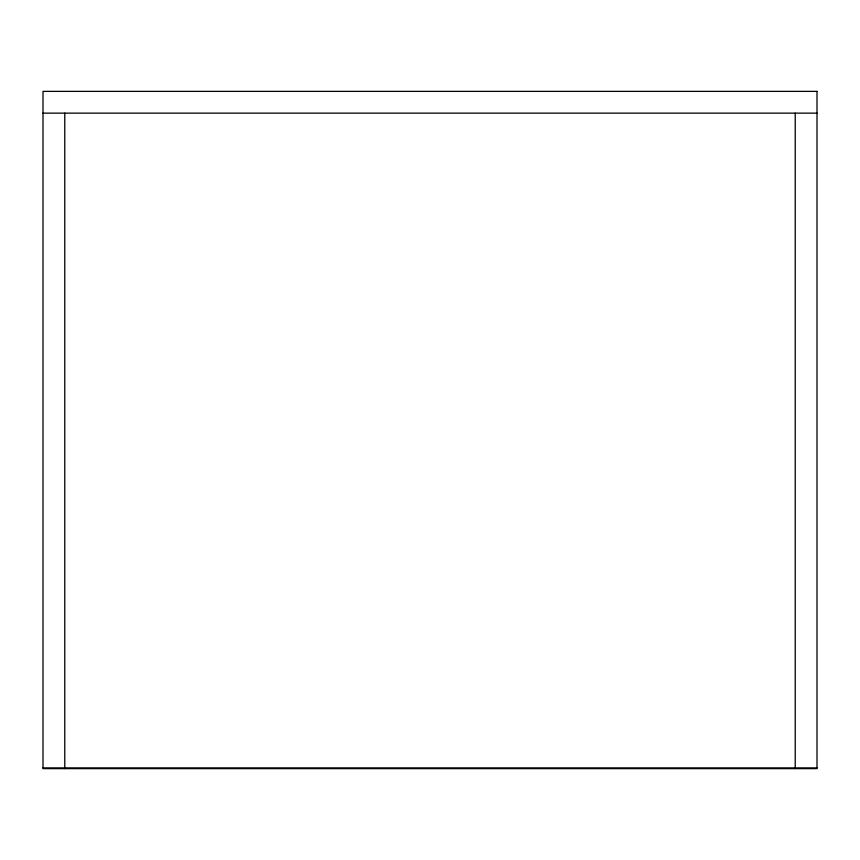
<?xml version="1.0" encoding="UTF-8"?>
<svg xmlns="http://www.w3.org/2000/svg" width="860" height="860" viewBox="0 0 860 860"><rect width="100%" height="100%" fill="white"/><g stroke="black" fill="none" stroke-linecap="round" stroke-linejoin="round"><path stroke-width="1.29" d="M43 113.144L817 113.144M43 767.905L817 767.905M795.231 113.144L795.231 768.625M64.769 113.144L64.769 768.625M817 91.375L43 91.375L43 768.625L817 768.625L817 91.375"/></g></svg>
